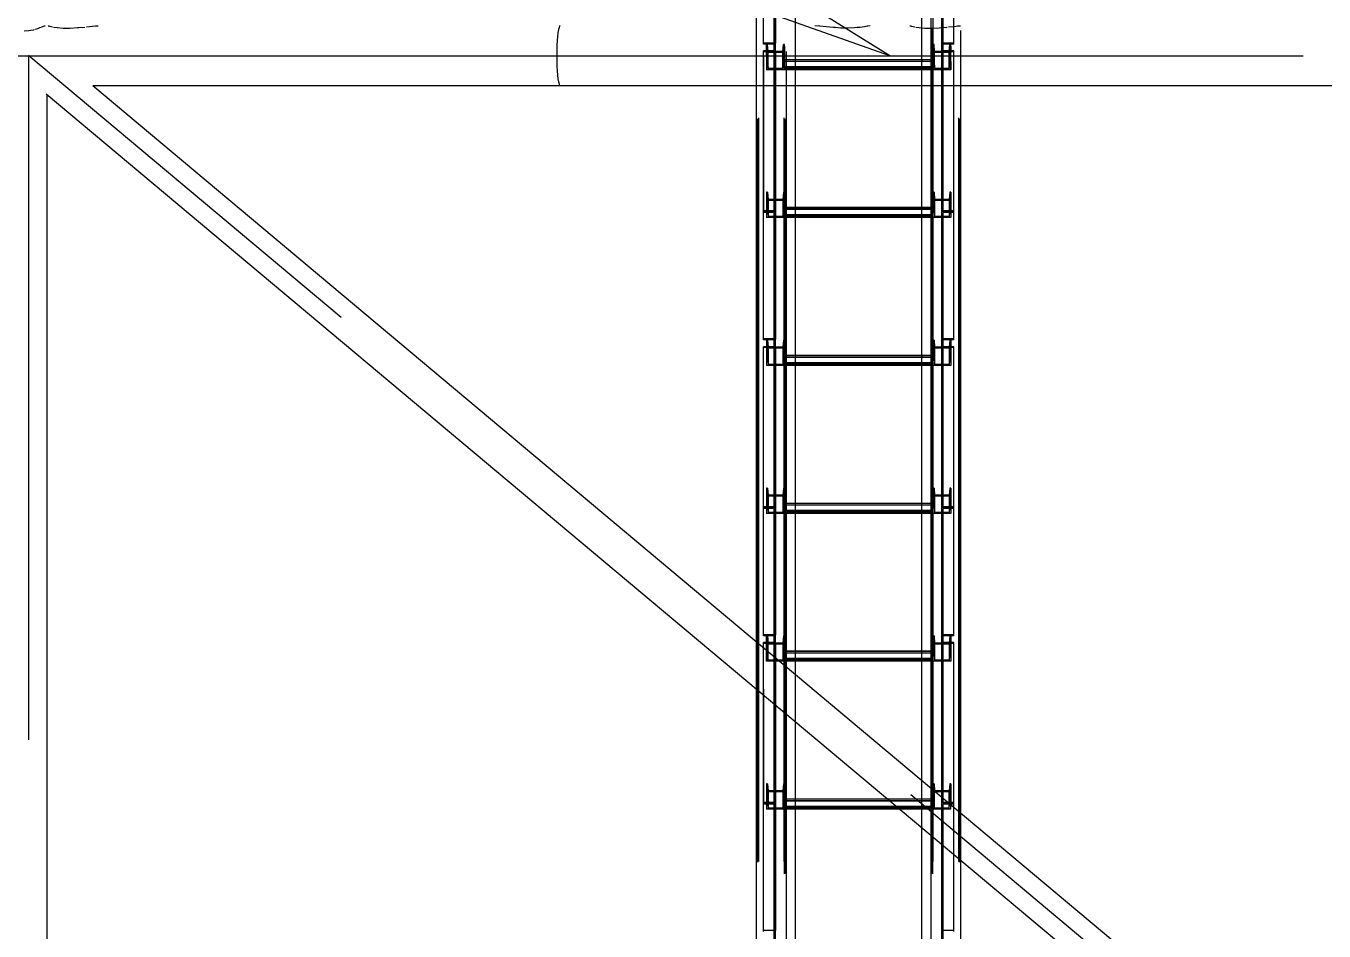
# Model space of a CAD drawing. Header units: millimetres. Extents: x 150209.93 to 150215.05, y 136675.65 to 136679.93.
# Drawn here: x 150210.9472 to 150211.1219, y 136678.6432 to 136678.7649 of the extents above; entities that cross this region are included whole.
import ezdxf

# ---------------------------------------------------------------- set-up
doc = ezdxf.new("R2010")
doc.units = ezdxf.units.MM
doc.header["$LTSCALE"] = 0.25
for name, pattern in [('CENTER', [50.8, 31.75, -6.35, 6.35, -6.35]), ('XKITLINE00', [0]), ('XKITLINE02', [4, 2, -2]), ('XKITLINE03', [6, 3, -1, 1, -1])]:
    doc.linetypes.add(name, pattern=pattern)

# ---------------------------------------------------------------- blocks, each defined once
blk = doc.blocks.new('çatıı')
at = {"color": 8, "linetype": 'CENTER'}
for p, q in [((10676.04, 15650.27), (10385.47, 15830.27)), ((10676.04, 15650.27), (10442.66, 15732.77)), ((9008.64, 15650.27), (10454.1, 15650.27)), ((11840, 14190.27), (10096.38, 15650.27)), ((10096.38, 14190.27), (10096.38, 15650.27)), ((10454.1, 15650.27), (11840, 15650.27))]:
    blk.add_line(p, q, dxfattribs=at)
at = {"color": 1, "linetype": 'XKITLINE03'}
for p, q in [((10599, 14104.66), (10599, 15770.92)), ((10711, 14104.66), (10710.99, 15770.92)), ((10599.01, 15744.34), (10599.01, 15658.73)), ((10710.99, 15658.73), (10710.99, 15744.34)), ((10605, 14100.27), (10605, 15740.27)), ((10705, 15740.27), (10705, 14100.27)), ((10599.01, 15652.95), (10599.01, 15545.41)), ((10605.02, 15652.46), (10605.02, 15640.9)), ((10705, 15640.9), (10705, 15652.46)), ((10710.99, 15545.41), (10710.99, 15652.95)), ((10705, 15642.14), (10605.02, 15642.14)), ((10605.02, 15553), (10605.02, 15541.44)), ((10705, 15541.44), (10705, 15553)), ((10599.01, 15545.41), (10599.01, 15459.8)), ((10705, 15542.68), (10605.02, 15542.68)), ((10710.99, 15459.8), (10710.99, 15545.41)), ((10599.01, 15454.01), (10599.01, 15346.48)), ((10605.02, 15453.53), (10605.02, 15441.97)), ((10705, 15441.97), (10705, 15453.53)), ((10710.99, 15346.48), (10710.99, 15454.01)), ((10705, 15443.21), (10605.02, 15443.21)), ((10605.02, 15354.07), (10605.02, 15342.51)), ((10705, 15342.51), (10705, 15354.07)), ((10599.01, 15346.48), (10599.01, 15260.86)), ((10705, 15343.74), (10605.02, 15343.74)), ((10710.99, 15260.86), (10710.99, 15346.48)), ((10599.01, 15255.08), (10599.01, 15147.55)), ((10605.02, 15254.6), (10605.02, 15243.04)), ((10705, 15243.04), (10705, 15254.6)), ((10710.99, 15147.55), (10710.99, 15255.08)), ((10705, 15244.28), (10605.02, 15244.28)), ((10605.02, 15155.13), (10605.02, 15143.57)), ((10705, 15143.57), (10705, 15155.13)), ((10599.01, 15147.55), (10599.01, 15061.93)), ((10705, 15144.81), (10605.02, 15144.81)), ((10710.99, 15061.93), (10710.99, 15147.55))]:
    blk.add_line(p, q, dxfattribs=at)
at = {"color": 116, "linetype": 'XKITLINE02', "true_color": 0x136734}
for p, q in [((10587.15, 14108.01), (10587.15, 15752.41)), ((10587.68, 14108.55), (10587.68, 15753.25)), ((10604.92, 14108.55), (10604.92, 15753.25)), ((10605.45, 14108.01), (10605.45, 15752.41)), ((10704.55, 14108.01), (10704.54, 15752.41)), ((10705.08, 14108.55), (10705.07, 15753.25)), ((10722.31, 14108.55), (10722.31, 15753.25)), ((10722.85, 14108.01), (10722.84, 15752.41)), ((10710.99, 15652.37), (10710.99, 15744.34)), ((10711.79, 15652.37), (10711.79, 15743.71)), ((10718.99, 15658.09), (10718.99, 15744.34)), ((10605, 14100.27), (10605, 15742.34)), ((10605.85, 14100.42), (10605.85, 15742.2)), ((10612.5, 14102.25), (10612.5, 15742.25)), ((10704.15, 14100.42), (10704.15, 15742.2)), ((10705, 14100.27), (10705, 15742.34)), ((10586.3, 15629.97), (10586.3, 15718.7)), ((10591.01, 15658.09), (10591.01, 15715.79)), ((10598.21, 15652.37), (10598.21, 15711.33)), ((10599.01, 15652.37), (10599.01, 15710.83)), ((10606.3, 14153.32), (10606.3, 15706.31)), ((10612.5, 15629.97), (10612.5, 15702.48)), ((10723.69, 14167.42), (10723.69, 15692.58)), ((10697.5, 14102.34), (10697.5, 15676.38)), ((10697.5, 15629.97), (10697.5, 15676.38)), ((10703.69, 15629.97), (10703.69, 15680.21)), ((10704.15, 15668.71), (10704.15, 14100.42)), ((10705, 15669.24), (10705, 14100.27)), ((10599.01, 15658.73), (10591.01, 15658.73)), ((10598.21, 15658.09), (10591.01, 15658.09)), ((10593.7, 15657.93), (10593.02, 15657.93)), ((10593.02, 15650.27), (10593.02, 15657.93)), ((10593.02, 15656.81), (10593.02, 15646.38)), ((10594.08, 15653.16), (10593.7, 15657.93)), ((10593.7, 15646.38), (10593.7, 15657.93)), ((10599.01, 15658.15), (10598.21, 15658.15)), ((10598.21, 15545.93), (10598.21, 15658.15)), ((10599.01, 15545.41), (10599.01, 15658.15)), ((10603.95, 15653.16), (10604.34, 15657.93)), ((10605.02, 15657.93), (10604.34, 15657.93)), ((10604.34, 15646.38), (10604.34, 15657.93)), ((10605.02, 15650.27), (10605.02, 15657.93)), ((10605.02, 15656.81), (10605.02, 15646.38)), ((10705, 15646.38), (10705, 15657.93)), ((10705.68, 15657.93), (10705, 15657.93)), ((10705, 15656.81), (10705, 15652.46)), ((10705.68, 15646.38), (10705.68, 15657.93)), ((10706.06, 15653.16), (10705.68, 15657.93)), ((10718.99, 15658.73), (10710.99, 15658.73)), ((10710.99, 15545.41), (10710.99, 15658.15)), ((10711.79, 15658.15), (10710.99, 15658.15)), ((10711.79, 15545.93), (10711.79, 15658.15)), ((10718.99, 15658.09), (10711.79, 15658.09)), ((10715.93, 15653.16), (10716.32, 15657.93)), ((10716.32, 15646.38), (10716.32, 15657.93)), ((10717, 15657.93), (10716.32, 15657.93)), ((10717, 15646.38), (10717, 15657.93)), ((10717, 15656.81), (10717, 15652.46)), ((10598.21, 15653.47), (10591.01, 15653.47)), ((10591.01, 15545.41), (10591.01, 15653.47)), ((10599.01, 15652.95), (10591.01, 15652.95)), ((10591.01, 15650.27), (10591.01, 15545.93)), ((10605.02, 15652.46), (10593.02, 15652.46)), ((10593.02, 15650.27), (10593.02, 15640.9)), ((10603.95, 15653.16), (10594.08, 15653.16)), ((10594.08, 15641.6), (10594.08, 15653.16)), ((10599.01, 15652.37), (10598.21, 15652.37)), ((10599.01, 15650.27), (10599.01, 15545.41)), ((10603.95, 15641.6), (10603.95, 15653.16)), ((10605.02, 15650.27), (10605.02, 15640.9)), ((10605.02, 15640.9), (10605.02, 15647.61)), ((10705, 15647.61), (10605.02, 15647.61)), ((10705, 15647.54), (10605.02, 15647.54)), ((10705, 15640.9), (10705, 15652.46)), ((10717, 15652.46), (10705, 15652.46)), ((10705, 15640.9), (10705, 15647.61)), ((10706.06, 15641.6), (10706.06, 15653.16)), ((10715.93, 15653.16), (10706.06, 15653.16)), ((10718.99, 15652.95), (10710.99, 15652.95)), ((10711.79, 15652.37), (10710.99, 15652.37)), ((10718.99, 15653.47), (10711.79, 15653.47)), ((10715.93, 15641.6), (10715.93, 15653.16)), ((10717, 15640.9), (10717, 15652.46)), ((10718.99, 15545.41), (10718.99, 15653.47)), ((10593.7, 15646.38), (10593.02, 15646.38)), ((10593.02, 15646.38), (10593.02, 15640.9)), ((10605.02, 15640.9), (10593.02, 15640.9)), ((10593.7, 15646.38), (10594.08, 15641.6)), ((10603.95, 15641.6), (10594.08, 15641.6)), ((10604.34, 15646.38), (10603.95, 15641.6)), ((10605.02, 15646.38), (10604.34, 15646.38)), ((10705, 15646.45), (10605.02, 15646.45)), ((10705, 15646.38), (10605.02, 15646.38)), ((10605.02, 15646.38), (10605.02, 15640.9)), ((10705, 15642.73), (10605.02, 15642.73)), ((10705, 15642.14), (10605.02, 15642.14)), ((10705, 15641.71), (10605.02, 15641.71)), ((10705, 15640.9), (10605.02, 15640.9)), ((10705, 15646.38), (10705, 15640.9)), ((10705.68, 15646.38), (10705, 15646.38)), ((10717, 15640.9), (10705, 15640.9)), ((10705.68, 15646.38), (10706.06, 15641.6)), ((10715.93, 15641.6), (10706.06, 15641.6)), ((10716.32, 15646.38), (10715.93, 15641.6)), ((10717, 15646.38), (10716.32, 15646.38)), ((10717, 15646.38), (10717, 15640.9)), ((10593.7, 15558.47), (10593.02, 15558.47)), ((10593.02, 15558.47), (10593.02, 15553)), ((10593.02, 15558.47), (10593.02, 15546.91)), ((10605.02, 15553), (10593.02, 15553)), ((10593.02, 15553), (10593.02, 15541.44)), ((10593.7, 15558.47), (10594.08, 15553.69)), ((10593.7, 15558.47), (10593.7, 15546.91)), ((10603.95, 15553.69), (10594.08, 15553.69)), ((10594.08, 15553.69), (10594.08, 15542.13)), ((10599.01, 15550.62), (10598.21, 15550.62)), ((10604.34, 15558.47), (10603.95, 15553.69)), ((10603.95, 15553.69), (10603.95, 15542.13)), ((10605.02, 15558.47), (10604.34, 15558.47)), ((10604.34, 15558.47), (10604.34, 15546.91)), ((10605.02, 15558.47), (10605.02, 15553)), ((10605.02, 15558.47), (10605.02, 15546.91)), ((10605.02, 15553), (10605.02, 15541.44)), ((10705, 15558.47), (10705, 15546.91)), ((10705, 15558.47), (10705, 15553)), ((10705.68, 15558.47), (10705, 15558.47)), ((10705, 15553), (10705, 15541.44)), ((10717, 15553), (10705, 15553)), ((10705.68, 15558.47), (10705.68, 15546.91)), ((10705.68, 15558.47), (10706.06, 15553.69)), ((10706.06, 15553.69), (10706.06, 15542.13)), ((10715.93, 15553.69), (10706.06, 15553.69)), ((10711.79, 15550.62), (10710.99, 15550.62)), ((10716.32, 15558.47), (10715.93, 15553.69)), ((10715.93, 15553.69), (10715.93, 15542.13)), ((10716.32, 15558.47), (10716.32, 15546.91)), ((10717, 15558.47), (10716.32, 15558.47)), ((10717, 15558.47), (10717, 15546.91)), ((10717, 15558.47), (10717, 15553)), ((10717, 15553), (10717, 15541.44)), ((10598.21, 15545.93), (10591.01, 15545.93)), ((10591.01, 15459.16), (10591.01, 15545.41)), ((10599.01, 15545.41), (10591.01, 15545.41)), ((10599.01, 15545.41), (10591.01, 15545.41)), ((10598.21, 15544.78), (10591.01, 15544.78)), ((10593.7, 15546.91), (10593.02, 15546.91)), ((10593.02, 15546.91), (10593.02, 15541.44)), ((10593.7, 15546.91), (10594.08, 15542.13)), ((10603.95, 15542.13), (10594.08, 15542.13)), ((10598.21, 15453.44), (10598.21, 15544.78)), ((10599.01, 15453.44), (10599.01, 15545.41)), ((10604.34, 15546.91), (10603.95, 15542.13)), ((10605.02, 15546.91), (10604.34, 15546.91)), ((10605.02, 15541.44), (10605.02, 15548.15)), ((10612.5, 15548.15), (10605.02, 15548.15)), ((10705, 15548.08), (10605.02, 15548.08)), ((10705, 15546.98), (10605.02, 15546.98)), ((10705, 15546.91), (10605.02, 15546.91)), ((10605.02, 15546.91), (10605.02, 15541.44)), ((10705, 15543.26), (10605.02, 15543.26)), ((10612.5, 15542.68), (10605.02, 15542.68)), ((10705, 15542.24), (10605.02, 15542.24)), ((10705, 15548.15), (10697.5, 15548.15)), ((10705, 15542.68), (10697.5, 15542.68)), ((10705, 15541.44), (10705, 15548.15)), ((10705, 15546.91), (10705, 15541.44)), ((10705.68, 15546.91), (10705, 15546.91)), ((10705.68, 15546.91), (10706.06, 15542.13)), ((10715.93, 15542.13), (10706.06, 15542.13)), ((10718.99, 15545.41), (10710.99, 15545.41)), ((10710.99, 15453.44), (10710.99, 15545.41)), ((10718.99, 15545.41), (10710.99, 15545.41)), ((10718.99, 15545.93), (10711.79, 15545.93)), ((10711.79, 15453.44), (10711.79, 15544.78)), ((10718.99, 15544.78), (10711.79, 15544.78)), ((10716.32, 15546.91), (10715.93, 15542.13)), ((10717, 15546.91), (10716.32, 15546.91)), ((10717, 15546.91), (10717, 15541.44)), ((10718.99, 15459.16), (10718.99, 15545.41)), ((10605.02, 15541.44), (10593.02, 15541.44)), ((10599.01, 15539.05), (10598.21, 15539.05)), ((10612.5, 15541.44), (10605.02, 15541.44)), ((10705, 15541.44), (10697.5, 15541.44)), ((10717, 15541.44), (10705, 15541.44)), ((10711.79, 15539.05), (10710.99, 15539.05)), ((10599.01, 15459.8), (10591.01, 15459.8)), ((10598.21, 15459.16), (10591.01, 15459.16)), ((10598.21, 15454.54), (10591.01, 15454.54)), ((10591.01, 15346.48), (10591.01, 15454.54)), ((10593.7, 15459), (10593.02, 15459)), ((10593.02, 15459), (10593.02, 15453.53)), ((10593.02, 15459), (10593.02, 15447.44)), ((10593.7, 15459), (10594.08, 15454.23)), ((10593.7, 15459), (10593.7, 15447.44)), ((10599.01, 15459.22), (10598.21, 15459.22)), ((10598.21, 15347), (10598.21, 15459.22)), ((10599.01, 15346.48), (10599.01, 15459.22)), ((10604.34, 15459), (10603.95, 15454.23)), ((10605.02, 15459), (10604.34, 15459)), ((10604.34, 15459), (10604.34, 15447.44)), ((10605.02, 15459), (10605.02, 15453.53)), ((10605.02, 15459), (10605.02, 15447.44)), ((10705, 15459), (10705, 15447.44)), ((10705, 15459), (10705, 15453.53)), ((10705.68, 15459), (10705, 15459)), ((10705.68, 15459), (10705.68, 15447.44)), ((10705.68, 15459), (10706.06, 15454.23)), ((10718.99, 15459.8), (10710.99, 15459.8)), ((10710.99, 15346.48), (10710.99, 15459.22)), ((10711.79, 15459.22), (10710.99, 15459.22)), ((10711.79, 15347), (10711.79, 15459.22)), ((10718.99, 15459.16), (10711.79, 15459.16)), ((10718.99, 15454.54), (10711.79, 15454.54)), ((10716.32, 15459), (10715.93, 15454.23)), ((10716.32, 15459), (10716.32, 15447.44)), ((10717, 15459), (10716.32, 15459)), ((10717, 15459), (10717, 15447.44)), ((10717, 15459), (10717, 15453.53)), ((10718.99, 15346.48), (10718.99, 15454.54)), ((10599.01, 15454.01), (10591.01, 15454.01)), ((10605.02, 15453.53), (10593.02, 15453.53)), ((10593.02, 15453.53), (10593.02, 15441.97)), ((10593.7, 15447.44), (10593.02, 15447.44)), ((10593.02, 15447.44), (10593.02, 15441.97)), ((10593.7, 15447.44), (10594.08, 15442.67)), ((10603.95, 15454.23), (10594.08, 15454.23)), ((10594.08, 15454.23), (10594.08, 15442.67)), ((10599.01, 15453.44), (10598.21, 15453.44)), ((10603.95, 15454.23), (10603.95, 15442.67)), ((10604.34, 15447.44), (10603.95, 15442.67)), ((10605.02, 15447.44), (10604.34, 15447.44)), ((10605.02, 15453.53), (10605.02, 15441.97)), ((10605.02, 15441.97), (10605.02, 15448.68)), ((10612.5, 15448.68), (10605.02, 15448.68)), ((10705, 15448.61), (10605.02, 15448.61)), ((10705, 15447.51), (10605.02, 15447.51)), ((10605.02, 15447.44), (10605.02, 15441.97)), ((10705, 15447.44), (10605.02, 15447.44)), ((10705, 15448.68), (10697.5, 15448.68)), ((10705, 15453.53), (10705, 15441.97)), ((10717, 15453.53), (10705, 15453.53)), ((10705, 15441.97), (10705, 15448.68)), ((10705, 15447.44), (10705, 15441.97)), ((10705.68, 15447.44), (10705, 15447.44)), ((10705.68, 15447.44), (10706.06, 15442.67)), ((10706.06, 15454.23), (10706.06, 15442.67)), ((10715.93, 15454.23), (10706.06, 15454.23)), ((10718.99, 15454.01), (10710.99, 15454.01)), ((10711.79, 15453.44), (10710.99, 15453.44)), ((10715.93, 15454.23), (10715.93, 15442.67)), ((10716.32, 15447.44), (10715.93, 15442.67)), ((10717, 15447.44), (10716.32, 15447.44)), ((10717, 15453.53), (10717, 15441.97)), ((10717, 15447.44), (10717, 15441.97)), ((10605.02, 15441.97), (10593.02, 15441.97)), ((10603.95, 15442.67), (10594.08, 15442.67)), ((10705, 15443.8), (10605.02, 15443.8)), ((10612.5, 15443.21), (10605.02, 15443.21)), ((10705, 15442.78), (10605.02, 15442.78)), ((10612.5, 15441.97), (10605.02, 15441.97)), ((10705, 15443.21), (10697.5, 15443.21)), ((10705, 15441.97), (10697.5, 15441.97)), ((10717, 15441.97), (10705, 15441.97)), ((10715.93, 15442.67), (10706.06, 15442.67)), ((10593.7, 15359.54), (10593.02, 15359.54)), ((10593.02, 15359.54), (10593.02, 15354.07)), ((10593.02, 15359.54), (10593.02, 15347.98)), ((10593.7, 15359.54), (10594.08, 15354.76)), ((10593.7, 15359.54), (10593.7, 15347.98)), ((10604.34, 15359.54), (10603.95, 15354.76)), ((10605.02, 15359.54), (10604.34, 15359.54)), ((10604.34, 15359.54), (10604.34, 15347.98)), ((10605.02, 15359.54), (10605.02, 15354.07)), ((10605.02, 15359.54), (10605.02, 15347.98)), ((10705, 15359.54), (10705, 15347.98)), ((10705, 15359.54), (10705, 15354.07)), ((10705.68, 15359.54), (10705, 15359.54)), ((10705.68, 15359.54), (10705.68, 15347.98)), ((10705.68, 15359.54), (10706.06, 15354.76)), ((10716.32, 15359.54), (10715.93, 15354.76)), ((10716.32, 15359.54), (10716.32, 15347.98)), ((10717, 15359.54), (10716.32, 15359.54)), ((10717, 15359.54), (10717, 15347.98)), ((10717, 15359.54), (10717, 15354.07)), ((10605.02, 15354.07), (10593.02, 15354.07)), ((10593.02, 15354.07), (10593.02, 15342.51)), ((10603.95, 15354.76), (10594.08, 15354.76)), ((10594.08, 15354.76), (10594.08, 15343.2)), ((10599.01, 15351.69), (10598.21, 15351.69)), ((10603.95, 15354.76), (10603.95, 15343.2)), ((10605.02, 15354.07), (10605.02, 15342.51)), ((10705, 15354.07), (10705, 15342.51)), ((10717, 15354.07), (10705, 15354.07)), ((10706.06, 15354.76), (10706.06, 15343.2)), ((10715.93, 15354.76), (10706.06, 15354.76)), ((10711.79, 15351.69), (10710.99, 15351.69)), ((10715.93, 15354.76), (10715.93, 15343.2)), ((10717, 15354.07), (10717, 15342.51)), ((10598.21, 15347), (10591.01, 15347)), ((10599.01, 15346.48), (10591.01, 15346.48)), ((10591.01, 15260.23), (10591.01, 15346.48)), ((10599.01, 15346.48), (10591.01, 15346.48)), ((10598.21, 15345.84), (10591.01, 15345.84)), ((10593.7, 15347.98), (10593.02, 15347.98)), ((10593.02, 15347.98), (10593.02, 15342.51)), ((10605.02, 15342.51), (10593.02, 15342.51)), ((10593.7, 15347.98), (10594.08, 15343.2)), ((10603.95, 15343.2), (10594.08, 15343.2)), ((10598.21, 15254.5), (10598.21, 15345.84)), ((10599.01, 15254.5), (10599.01, 15346.48)), ((10604.34, 15347.98), (10603.95, 15343.2)), ((10605.02, 15347.98), (10604.34, 15347.98)), ((10605.02, 15342.51), (10605.02, 15349.22)), ((10612.5, 15349.22), (10605.02, 15349.22)), ((10705, 15349.15), (10605.02, 15349.15)), ((10705, 15348.05), (10605.02, 15348.05)), ((10605.02, 15347.98), (10605.02, 15342.51)), ((10705, 15347.98), (10605.02, 15347.98)), ((10705, 15344.33), (10605.02, 15344.33)), ((10612.5, 15343.74), (10605.02, 15343.74)), ((10705, 15343.31), (10605.02, 15343.31)), ((10612.5, 15342.51), (10605.02, 15342.51)), ((10705, 15349.22), (10697.5, 15349.22)), ((10705, 15343.74), (10697.5, 15343.74)), ((10705, 15342.51), (10697.5, 15342.51)), ((10705, 15342.51), (10705, 15349.22)), ((10705, 15347.98), (10705, 15342.51)), ((10705.68, 15347.98), (10705, 15347.98)), ((10717, 15342.51), (10705, 15342.51)), ((10705.68, 15347.98), (10706.06, 15343.2)), ((10715.93, 15343.2), (10706.06, 15343.2)), ((10718.99, 15346.48), (10710.99, 15346.48)), ((10710.99, 15254.5), (10710.99, 15346.48)), ((10718.99, 15346.48), (10710.99, 15346.48)), ((10718.99, 15347), (10711.79, 15347)), ((10711.79, 15254.5), (10711.79, 15345.84)), ((10718.99, 15345.84), (10711.79, 15345.84)), ((10716.32, 15347.98), (10715.93, 15343.2)), ((10717, 15347.98), (10716.32, 15347.98)), ((10717, 15347.98), (10717, 15342.51)), ((10718.99, 15260.23), (10718.99, 15346.48)), ((10599.01, 15340.12), (10598.21, 15340.12)), ((10711.79, 15340.12), (10710.99, 15340.12)), ((10586.3, 15224.16), (10586.3, 15255.93)), ((10599.01, 15260.86), (10591.01, 15260.86)), ((10598.21, 15260.23), (10591.01, 15260.23)), ((10598.21, 15255.6), (10591.01, 15255.6)), ((10591.01, 15147.55), (10591.01, 15255.6)), ((10599.01, 15255.08), (10591.01, 15255.08)), ((10593.7, 15260.07), (10593.02, 15260.07)), ((10593.02, 15260.07), (10593.02, 15254.6)), ((10593.02, 15247.39), (10593.02, 15260.07)), ((10605.02, 15254.6), (10593.02, 15254.6)), ((10593.02, 15243.04), (10593.02, 15254.6)), ((10593.7, 15260.07), (10594.08, 15255.3)), ((10593.7, 15248.51), (10593.7, 15260.07)), ((10603.95, 15255.3), (10594.08, 15255.3)), ((10594.08, 15243.74), (10594.08, 15255.3)), ((10599.01, 15260.29), (10598.21, 15260.29)), ((10598.21, 15148.07), (10598.21, 15260.29)), ((10599.01, 15254.5), (10598.21, 15254.5)), ((10599.01, 15217.53), (10599.01, 15260.29)), ((10604.34, 15260.07), (10603.95, 15255.3)), ((10603.95, 15255.3), (10603.95, 15243.74)), ((10605.02, 15260.07), (10604.34, 15260.07)), ((10604.34, 15260.07), (10604.34, 15248.51)), ((10605.02, 15260.07), (10605.02, 15254.6)), ((10605.02, 15260.07), (10605.02, 15248.51)), ((10605.02, 15254.6), (10605.02, 15243.04)), ((10705, 15260.07), (10705, 15248.51)), ((10705, 15260.07), (10705, 15254.6)), ((10705.68, 15260.07), (10705, 15260.07)), ((10705, 15254.6), (10705, 15243.04)), ((10717, 15254.6), (10705, 15254.6)), ((10705.68, 15260.07), (10705.68, 15248.51)), ((10705.68, 15260.07), (10706.06, 15255.3)), ((10706.06, 15255.3), (10706.06, 15243.74)), ((10715.93, 15255.3), (10706.06, 15255.3)), ((10718.99, 15260.86), (10710.99, 15260.86)), ((10710.99, 15147.55), (10710.99, 15260.29)), ((10711.79, 15260.29), (10710.99, 15260.29)), ((10718.99, 15255.08), (10710.99, 15255.08)), ((10711.79, 15254.5), (10710.99, 15254.5)), ((10711.79, 15148.07), (10711.79, 15260.29)), ((10718.99, 15260.23), (10711.79, 15260.23)), ((10718.99, 15255.6), (10711.79, 15255.6)), ((10716.32, 15260.07), (10715.93, 15255.3)), ((10715.93, 15255.3), (10715.93, 15243.74)), ((10716.32, 15260.07), (10716.32, 15248.51)), ((10717, 15260.07), (10716.32, 15260.07)), ((10717, 15260.07), (10717, 15248.51)), ((10717, 15260.07), (10717, 15254.6)), ((10717, 15254.6), (10717, 15243.04)), ((10718.99, 15147.55), (10718.99, 15255.6)), ((10593.7, 15248.51), (10593.02, 15248.51)), ((10593.02, 15247.39), (10593.02, 15243.04)), ((10594.08, 15243.74), (10593.7, 15248.51)), ((10604.34, 15248.51), (10603.95, 15243.74)), ((10605.02, 15248.51), (10604.34, 15248.51)), ((10605.02, 15243.04), (10605.02, 15249.75)), ((10612.5, 15249.75), (10605.02, 15249.75)), ((10705, 15249.68), (10605.02, 15249.68)), ((10705, 15248.58), (10605.02, 15248.58)), ((10605.02, 15248.51), (10605.02, 15243.04)), ((10705, 15248.51), (10605.02, 15248.51)), ((10705, 15244.87), (10605.02, 15244.87)), ((10705, 15249.75), (10697.5, 15249.75)), ((10705, 15243.04), (10705, 15249.75)), ((10705, 15248.51), (10705, 15243.04)), ((10705.68, 15248.51), (10705, 15248.51)), ((10705.68, 15248.51), (10706.06, 15243.74)), ((10716.32, 15248.51), (10715.93, 15243.74)), ((10717, 15248.51), (10716.32, 15248.51)), ((10717, 15248.51), (10717, 15243.04)), ((10605.02, 15243.04), (10593.02, 15243.04)), ((10603.95, 15243.74), (10594.08, 15243.74)), ((10612.5, 15244.28), (10605.02, 15244.28)), ((10705, 15243.85), (10605.02, 15243.85)), ((10612.5, 15243.04), (10605.02, 15243.04)), ((10606.3, 15207.41), (10606.3, 15239.19)), ((10705, 15244.28), (10697.5, 15244.28)), ((10705, 15243.04), (10697.5, 15243.04)), ((10717, 15243.04), (10705, 15243.04)), ((10715.93, 15243.74), (10706.06, 15243.74)), ((10612.5, 15202.22), (10612.5, 15234)), ((10591.01, 15224.23), (10591.01, 15148.07)), ((10598.21, 15218.2), (10598.21, 15152.75)), ((10599.01, 15147.55), (10599.01, 15217.53)), ((10593.7, 15160.6), (10593.02, 15160.6)), ((10593.02, 15160.6), (10593.02, 15155.13)), ((10593.02, 15160.6), (10593.02, 15149.04)), ((10593.7, 15160.6), (10594.08, 15155.83)), ((10593.7, 15160.6), (10593.7, 15149.04)), ((10604.34, 15160.6), (10603.95, 15155.83)), ((10605.02, 15160.6), (10604.34, 15160.6)), ((10604.34, 15160.6), (10604.34, 15149.04)), ((10605.02, 15160.6), (10605.02, 15155.13)), ((10605.02, 15160.6), (10605.02, 15149.04)), ((10697.5, 15131.05), (10697.5, 15162.83)), ((10703.69, 15125.86), (10703.69, 15157.64)), ((10705, 15149.04), (10705, 15160.6)), ((10705, 15160.6), (10705, 15156.34)), ((10705.68, 15160.6), (10705, 15160.6)), ((10705.68, 15149.04), (10705.68, 15160.6)), ((10705.68, 15160.6), (10706.06, 15155.83)), ((10716.32, 15160.6), (10715.93, 15155.83)), ((10716.32, 15160.6), (10716.32, 15149.04)), ((10717, 15160.6), (10716.32, 15160.6)), ((10717, 15160.6), (10717, 15149.04)), ((10717, 15160.6), (10717, 15155.13)), ((10605.02, 15155.13), (10593.02, 15155.13)), ((10593.02, 15155.13), (10593.02, 15143.57)), ((10593.7, 15149.04), (10593.02, 15149.04)), ((10593.02, 15149.04), (10593.02, 15143.57)), ((10593.7, 15149.04), (10594.08, 15144.27)), ((10603.95, 15155.83), (10594.08, 15155.83)), ((10594.08, 15155.83), (10594.08, 15144.27)), ((10599.01, 15152.75), (10598.21, 15152.75)), ((10603.95, 15155.83), (10603.95, 15144.27)), ((10604.34, 15149.04), (10603.95, 15144.27)), ((10605.02, 15149.04), (10604.34, 15149.04)), ((10605.02, 15155.13), (10605.02, 15143.57)), ((10605.02, 15143.57), (10605.02, 15150.28)), ((10612.5, 15150.28), (10605.02, 15150.28)), ((10705, 15150.21), (10605.02, 15150.21)), ((10705, 15149.11), (10605.02, 15149.11)), ((10605.02, 15149.04), (10605.02, 15143.57)), ((10705, 15149.04), (10605.02, 15149.04)), ((10705, 15150.28), (10674.53, 15150.28)), ((10705, 15143.57), (10705, 15156.34)), ((10717, 15155.13), (10705, 15155.13)), ((10705, 15143.57), (10705, 15150.28)), ((10705, 15143.57), (10705, 15149.04)), ((10705.68, 15149.04), (10705, 15149.04)), ((10706.06, 15144.27), (10705.68, 15149.04)), ((10706.06, 15144.27), (10706.06, 15155.83)), ((10715.93, 15155.83), (10706.06, 15155.83)), ((10711.79, 15152.75), (10710.99, 15152.75)), ((10715.93, 15144.27), (10715.93, 15155.83)), ((10715.93, 15144.27), (10716.32, 15149.04)), ((10717, 15149.04), (10716.32, 15149.04)), ((10717, 15155.13), (10717, 15145.3)), ((10717, 15143.57), (10717, 15149.04)), ((10598.21, 15148.07), (10591.01, 15148.07)), ((10591.01, 15061.3), (10591.01, 15147.55)), ((10599.01, 15147.55), (10591.01, 15147.55)), ((10599.01, 15147.55), (10591.01, 15147.55)), ((10598.21, 15146.91), (10591.01, 15146.91)), ((10605.02, 15143.57), (10593.02, 15143.57)), ((10603.95, 15144.27), (10594.08, 15144.27)), ((10598.21, 15055.57), (10598.21, 15146.91)), ((10599.01, 15141.19), (10598.21, 15141.19)), ((10599.01, 15055.57), (10599.01, 15147.55)), ((10705, 15145.4), (10605.02, 15145.4)), ((10612.5, 15144.81), (10605.02, 15144.81)), ((10705, 15144.38), (10605.02, 15144.38)), ((10612.5, 15143.57), (10605.02, 15143.57)), ((10705, 15144.81), (10681.06, 15144.81)), ((10705, 15143.57), (10682.54, 15143.57)), ((10717, 15143.57), (10705, 15143.57)), ((10715.93, 15144.27), (10706.06, 15144.27)), ((10710.99, 15055.57), (10710.99, 15147.55)), ((10718.99, 15147.55), (10710.99, 15147.55)), ((10718.99, 15147.55), (10710.99, 15147.55)), ((10711.79, 15141.19), (10710.99, 15141.19)), ((10718.99, 15148.07), (10711.79, 15148.07)), ((10711.79, 15055.57), (10711.79, 15146.91)), ((10718.99, 15146.91), (10711.79, 15146.91)), ((10718.99, 15061.3), (10718.99, 15147.55)), ((10723.69, 15109.11), (10723.69, 15140.89)), ((10599.01, 15061.93), (10591.01, 15061.93)), ((10718.99, 15061.93), (10710.99, 15061.93))]:
    blk.add_line(p, q, dxfattribs=at)
at = {"color": 8, "linetype": 'XKITLINE00'}
for p, q in [((10096.38, 15666.98), (10093.35, 15666.84)), ((10097.79, 15667.32), (10096.38, 15666.98)), ((10099.42, 15667.58), (10097.79, 15667.32)), ((10100.1, 15667.78), (10099.42, 15667.58)), ((10102.3, 15668.42), (10100.81, 15667.98)), ((10103.57, 15668.99), (10102.3, 15668.42)), ((10104.69, 15669.29), (10103.57, 15668.99)), ((10106.79, 15670.09), (10105.1, 15669.43)), ((10107.05, 15670.14), (10106.79, 15670.09)), ((10107.42, 15670.23), (10107.05, 15670.14)), ((10110.18, 15670.11), (10109.4, 15670.24)), ((10110.62, 15669.85), (10110.18, 15670.11)), ((10112.41, 15669.42), (10110.62, 15669.85)), ((10115.47, 15669.02), (10113.03, 15669.3)), ((10115.86, 15668.93), (10115.47, 15669.02)), ((10119.59, 15668.62), (10115.86, 15668.93)), ((10124.14, 15668.62), (10119.59, 15668.62)), ((10129.28, 15668.93), (10124.14, 15668.62)), ((10130.14, 15669.02), (10129.28, 15668.93)), ((10134.11, 15669.3), (10130.14, 15669.02)), ((10139.35, 15669.84), (10135.33, 15669.42)), ((10141.26, 15670.11), (10139.35, 15669.84)), ((10143.1, 15670.24), (10141.26, 15670.11)), ((10452.6, 15665.83), (10452.31, 15663.32)), ((10452.93, 15667.86), (10452.6, 15665.83)), ((10453.3, 15669.35), (10452.93, 15667.86)), ((10453.7, 15670.27), (10453.3, 15669.35)), ((10453.7, 15670.27), (10453.3, 15669.35)), ((10454.1, 15670.57), (10453.7, 15670.27)), ((10454.1, 15670.57), (10453.7, 15670.27)), ((10628.69, 15670.2), (10625.56, 15670.44)), ((10628.76, 15670.19), (10628.69, 15670.2)), ((10633.19, 15669.64), (10628.76, 15670.19)), ((10637.97, 15669.24), (10633.19, 15669.64)), ((10639.35, 15669.17), (10637.97, 15669.24)), ((10643.07, 15668.87), (10639.35, 15669.17)), ((10647.92, 15668.75), (10643.07, 15668.87)), ((10652.21, 15668.93), (10647.92, 15668.75)), ((10654.04, 15669.17), (10652.21, 15668.93)), ((10655.85, 15669.3), (10654.04, 15669.17)), ((10658.89, 15669.73), (10655.85, 15669.3)), ((10660.62, 15670.2), (10658.89, 15669.73)), ((10661.09, 15670.24), (10660.62, 15670.2)), ((10662.82, 15670.49), (10661.09, 15670.24)), ((10690.21, 15670.12), (10689.47, 15670.24)), ((10690.53, 15669.93), (10690.21, 15670.12)), ((10692.69, 15669.4), (10690.53, 15669.93)), ((10695.64, 15669.04), (10693.4, 15669.31)), ((10695.78, 15669), (10695.64, 15669.04)), ((10699.48, 15668.66), (10695.78, 15669)), ((10704, 15668.62), (10699.48, 15668.66)), ((10709.1, 15668.9), (10704, 15668.62)), ((10710.46, 15669.04), (10709.1, 15668.9)), ((10714.25, 15669.29), (10710.46, 15669.04)), ((10714.43, 15669.31), (10714.25, 15669.29)), ((10719.19, 15669.79), (10715.47, 15669.42)), ((10721.59, 15670.12), (10719.19, 15669.79)), ((10723.48, 15670.25), (10721.59, 15670.12)), ((10451.9, 15657.22), (10451.8, 15653.8)), ((10452.08, 15660.42), (10451.9, 15657.22)), ((10452.31, 15663.32), (10452.08, 15660.42)), ((10451.8, 15653.8), (10451.76, 15650.27)), ((10451.76, 15650.27), (10451.8, 15646.75)), ((10451.8, 15646.75), (10451.9, 15643.33)), ((10451.9, 15643.33), (10452.08, 15640.12)), ((10452.08, 15640.12), (10452.31, 15637.23)), ((11763.8, 14269.97), (10139.58, 15629.99)), ((10454.1, 15629.97), (10139.62, 15629.97)), ((10452.31, 15637.23), (10452.6, 15634.72)), ((10452.6, 15634.72), (10452.93, 15632.69)), ((10452.93, 15632.69), (10453.3, 15631.2)), ((10453.3, 15631.2), (10453.7, 15630.28)), ((10453.3, 15631.2), (10453.7, 15630.28)), ((10454.1, 15629.97), (10453.7, 15630.28)), ((10454.1, 15629.97), (10453.7, 15630.28)), ((11718.61, 15629.97), (10454.1, 15629.97)), ((11763.8, 14238.19), (10108.23, 15624.47)), ((10108.56, 15624.19), (10108.56, 14216.36))]:
    blk.add_line(p, q, dxfattribs=at)
at = {"color": 7, "linetype": 'XKITLINE00'}
for p, q in [((10586.3, 15255.93), (10586.3, 15629.97)), ((10606.3, 15239.19), (10606.3, 15629.97)), ((10612.5, 15234), (10612.5, 15629.97)), ((10697.5, 15162.83), (10697.5, 15629.97)), ((10703.69, 15157.64), (10703.69, 15629.97)), ((10723.69, 15140.89), (10723.69, 15629.97)), ((10697.5, 15548.15), (10612.5, 15548.15)), ((10697.5, 15542.68), (10612.5, 15542.68)), ((10697.5, 15541.44), (10612.5, 15541.44)), ((10697.5, 15448.68), (10612.5, 15448.68)), ((10697.5, 15443.21), (10612.5, 15443.21)), ((10697.5, 15441.97), (10612.5, 15441.97)), ((10697.5, 15349.22), (10612.5, 15349.22)), ((10697.5, 15343.74), (10612.5, 15343.74)), ((10697.5, 15342.51), (10612.5, 15342.51)), ((10697.5, 15249.75), (10612.5, 15249.75)), ((10697.5, 15244.28), (10612.5, 15244.28)), ((10697.5, 15243.04), (10612.5, 15243.04)), ((10586.3, 14616.39), (10586.3, 15224.16)), ((10606.3, 14633.14), (10606.3, 15207.41)), ((10612.5, 14638.33), (10612.5, 15202.22)), ((10674.53, 15150.28), (10612.5, 15150.28)), ((10681.06, 15144.81), (10612.5, 15144.81)), ((10682.54, 15143.57), (10612.5, 15143.57)), ((10697.5, 14709.5), (10697.5, 15131.05)), ((10703.69, 14714.69), (10703.69, 15125.86)), ((10723.69, 14731.44), (10723.69, 15109.11))]:
    blk.add_line(p, q, dxfattribs=at)
at = {"color": 1, "linetype": 'XKITLINE00'}
for centre in [(10599.01, 15658.73), (10710.99, 15658.73), (10599.01, 15652.95), (10605.02, 15652.46), (10705, 15652.46), (10710.99, 15652.95), (10605.02, 15642.14), (10605.02, 15640.9), (10705, 15642.14), (10705, 15640.9), (10605.02, 15553), (10705, 15553), (10599.01, 15545.41), (10599.01, 15545.41), (10605.02, 15542.68), (10705, 15542.68), (10710.99, 15545.41), (10710.99, 15545.41), (10605.02, 15541.44), (10705, 15541.44), (10599.01, 15459.8), (10710.99, 15459.8), (10599.01, 15454.01), (10605.02, 15453.53), (10705, 15453.53), (10710.99, 15454.01), (10605.02, 15443.21), (10605.02, 15441.97), (10705, 15443.21), (10705, 15441.97), (10605.02, 15354.07), (10705, 15354.07), (10599.01, 15346.48), (10599.01, 15346.48), (10605.02, 15343.74), (10605.02, 15342.51), (10705, 15343.74), (10705, 15342.51), (10710.99, 15346.48), (10710.99, 15346.48), (10599.01, 15260.86), (10599.01, 15255.08), (10605.02, 15254.6), (10705, 15254.6), (10710.99, 15260.86), (10710.99, 15255.08), (10605.02, 15244.28), (10605.02, 15243.04), (10705, 15244.28), (10705, 15243.04), (10605.02, 15155.13), (10705, 15155.13), (10599.01, 15147.55), (10599.01, 15147.55), (10605.02, 15144.81), (10605.02, 15143.57), (10705, 15144.81), (10705, 15143.57), (10710.99, 15147.55), (10710.99, 15147.55), (10599.01, 15061.93), (10710.99, 15061.93)]:
    blk.add_circle(centre, 0.05, dxfattribs=at)
at = {"color": 8, "linetype": 'XKITLINE00'}
for centre in [(10096.38, 15650.27), (10096.38, 15650.27), (10454.1, 15650.27), (10454.1, 15650.27), (10676.04, 15650.27), (10676.04, 15650.27)]:
    blk.add_circle(centre, 0.05, dxfattribs=at)

msp = doc.modelspace()

# ---------------------------------------------------------------- block references
at = {"xscale": 0.0002000170049888334, "yscale": 0.0002000170049888334, "zscale": 0.0002000170049888334}
msp.add_blockref('çatıı', (150208.92807, 136675.63059), dxfattribs=at)

doc.saveas('drawing.dxf')
